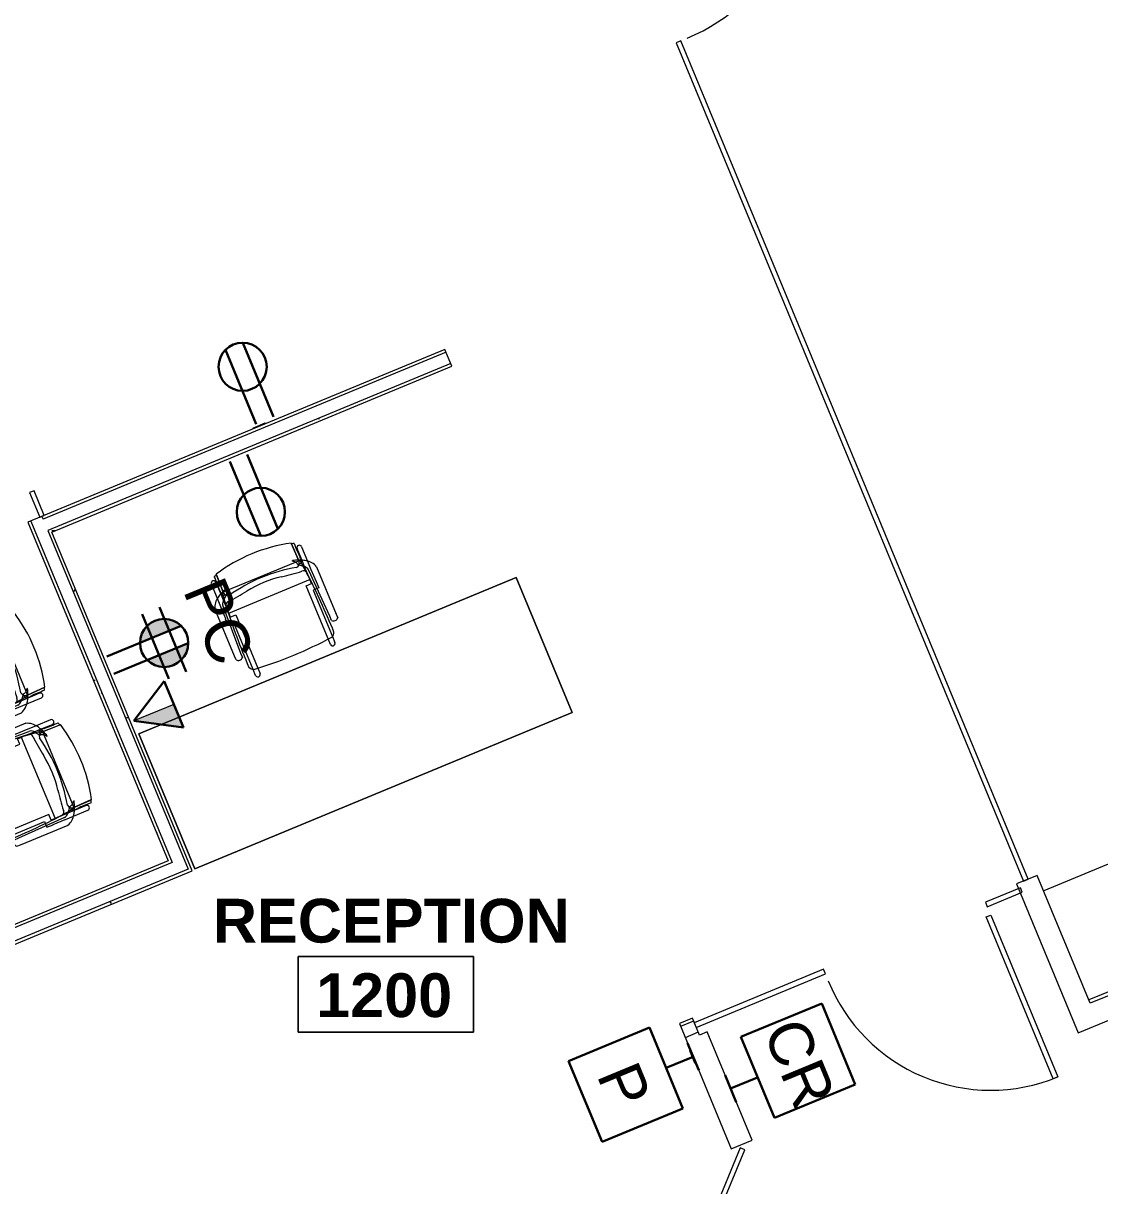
# Model space of a CAD drawing. Header units: inches. Extents: x 488 to 2071, y 800 to 2512.
# Drawn here: x 931.1 to 1152.4, y 1578 to 1816.9 of the extents above; entities that cross this region are included whole.
import ezdxf

# ---------------------------------------------------------------- set-up
doc = ezdxf.new("R2010")
doc.units = ezdxf.units.IN
doc.header["$MEASUREMENT"] = 0
for name, color, linetype, lineweight in [('A-ANNO-NOTE', 131, 'Continuous', 30), ('A-AREA-IDEN', 2, 'Continuous', 9), ('A-DOOR', 31, 'Continuous', 13), ('A-GLAZ-CURT', 52, 'Continuous', 9), ('A-WALL', 113, 'Continuous', 9), ('A-WALL-PATT', 111, 'Continuous', 13), ('E-ELEC-FIXT', 91, 'Continuous', 9), ('I-FURN', 30, 'Continuous', 9), ('I-WALL', 2, 'Continuous', 9), ('Q-CASE', 31, 'Continuous', 9)]:
    doc.layers.add(name, color=color, linetype=linetype, lineweight=lineweight)
doc.styles.add('Swis721 Lt BT', font='swissl.ttf', dxfattribs={"height": 9})
doc.styles.add('Swis721 Lt BT_B', font='', dxfattribs={"height": 9})
doc.styles.get('Swis721 Lt BT_B').set_extended_font_data('Swis721 Lt BT', bold=True)
pattern_1 = [(0, (0, 0), (30.72, 7.68), [1.267, -21.773, 1.267, -21.773, -122.88]), (0, (0, 0), (30.72, 7.68), [-46.08, 1.267, -44.813, 1.267, -21.773, -53.76]), (0, (0, 0), (30.72, 7.68), [-115.2, 1.267, -14.093, 1.267, -37.133]), (120, (11.52, 3.84), (-22.011075, 22.7643), [1.267, -21.773, 1.267, -21.773, -122.88]), (120, (11.52, 3.84), (-22.011075, 22.7643), [-46.08, 1.267, -44.813, 1.267, -21.773, -53.76]), (120, (11.52, 3.84), (-22.011075, 22.7643), [-115.2, 1.267, -14.093, 1.267, -37.133]), (240, (15.36, 19.2), (-8.708925, -30.4443), [1.267, -21.773, 1.267, -21.773, -122.88]), (240, (15.36, 19.2), (-8.708925, -30.4443), [-46.08, 1.267, -44.813, 1.267, -21.773, -53.76]), (240, (15.36, 19.2), (-8.708925, -30.4443), [-115.2, 1.267, -14.093, 1.267, -37.133])]

# ---------------------------------------------------------------- blocks, each defined once
blk = doc.blocks.new('C-Counter Top - ADJ HEIGHT-5133805-Level 1 POWER')
at = {"layer": 'Q-CASE'}
for p, q in [((8.49, 25), (-46.82, 25)), ((5.5, 0.75), (-46.82, 0.75)), ((8.49, 0), (8.49, 0.19))]:
    blk.add_line(p, q, dxfattribs=at)
blk = doc.blocks.new('System Panel - Glazed-5474423-Level 1 POWER')
at = {"layer": 'A-GLAZ-CURT', "lineweight": 13}
for p, q in [((-108.23, 1.75), (-114.27, 1.75)), ((-114.27, 1.75), (-114.27, 0.75)), ((-114.27, 0.75), (-108.23, 0.75)), ((-108.23, 0.75), (-108.23, 1.75)), ((114.27, 1.75), (-72.23, 1.75)), ((-72.23, 1.75), (-72.23, 0.75)), ((-72.23, 0.75), (114.27, 0.75)), ((114.27, 0.75), (114.27, 1.75))]:
    blk.add_line(p, q, dxfattribs=at)
blk = doc.blocks.new('Single Glass Door - Full Rail - Long Handle-5453632-Level 1 POWER')
at = {"layer": 'A-DOOR', "lineweight": 20}
for p, q in [((17, -2), (18, -2)), ((17, -38), (17, -2)), ((18, -2), (18, -38)), ((18, -38), (17, -38))]:
    blk.add_line(p, q, dxfattribs=at)
at = {"layer": 'A-DOOR', "lineweight": 9}
blk.add_arc((18, -2), 36, 179.5, 270, dxfattribs=at)
blk = doc.blocks.new('System Panel - Glazed-5474425-Level 1 POWER')
at = {"layer": 'A-GLAZ-CURT', "lineweight": 13}
for p, q in [((257.8, 1.75), (252.3, 1.75)), ((252.3, 1.75), (252.3, 0.75)), ((252.3, 0.75), (257.8, 0.75)), ((257.8, 0.75), (257.8, 1.75))]:
    blk.add_line(p, q, dxfattribs=at)
blk = doc.blocks.new('Casework 4 - Casework 1-5219660-Level 1 POWER')
at = {"layer": 'I-FURN'}
for p, q in [((1032.47, 1703.01), (954.9, 1670.88)), ((954.9, 1670.88), (1032.47, 1703.01)), ((1043.95, 1675.29), (1032.47, 1703.01)), ((1032.47, 1703.01), (1043.95, 1675.29)), ((966.38, 1643.16), (1043.95, 1675.29)), ((1043.95, 1675.29), (966.38, 1643.16)), ((954.9, 1670.88), (966.38, 1643.16)), ((966.38, 1643.16), (954.9, 1670.88))]:
    blk.add_line(p, q, dxfattribs=at)
blk = doc.blocks.new('F-Haworth_Chair_X99-Seminar - X99 Seminar Chair with Glides-V33-Level 1 POWER')
at = {"layer": 'I-FURN'}
for p, q in [((-8.82, 9.44), (-8.82, 10.78)), ((-7.83, 10.78), (-7.83, 9.57)), ((-7.83, 9.57), (-7.83, -2.27)), ((7.83, 9.57), (7.83, 10.78)), ((7.83, -2.27), (7.83, 9.57)), ((8.82, 10.78), (8.82, 9.44)), ((-8.82, -0.89), (-8.82, 9.44)), ((8.82, 9.44), (8.82, -0.89)), ((-11.32, 5.48), (-11.3, 6.32)), ((-11.32, -5.06), (-11.32, 5.48)), ((-9.92, 6.36), (-9.92, 5.36)), ((-9.92, 5.36), (-9.57, -4.97)), ((9.57, -4.97), (9.92, 5.36)), ((9.92, 5.36), (9.92, 6.36)), ((11.3, 6.32), (11.32, 5.48)), ((11.32, 5.48), (11.32, -5.06)), ((-10.07, -0.89), (-9.71, -0.89)), ((-10.07, -2.27), (-10.07, -0.89)), ((-10.04, -2.27), (-10.07, -2.27)), ((-10.04, -4.99), (-10.04, -2.27)), ((-9.71, -0.89), (-9.2, -0.89)), ((-9.2, -0.89), (-8.82, -0.89)), ((-9.04, -2.27), (-9.04, -3.12)), ((-7.83, -2.27), (-9.04, -2.27)), ((9.04, -2.27), (7.83, -2.27)), ((8.82, -0.89), (9.2, -0.89)), ((9.04, -3.12), (9.04, -2.27)), ((9.2, -0.89), (9.71, -0.89)), ((9.71, -0.89), (10.07, -0.89)), ((10.04, -2.27), (10.04, -4.99)), ((10.07, -2.27), (10.04, -2.27)), ((10.07, -0.89), (10.07, -2.27)), ((-9.07, -3.12), (9.07, -3.12)), ((-9.07, -3.2), (-9.07, -3.12)), ((-8.9, -4.8), (-9.07, -3.2)), ((-9.04, -3.12), (-9.04, -3.43)), ((-9.04, -3.43), (-9.04, -3.62)), ((-9.04, -3.62), (-9.04, -5.99)), ((9.07, -3.2), (8.9, -4.8)), ((9.04, -3.43), (9.04, -3.12)), ((9.04, -3.62), (9.04, -3.43)), ((9.04, -5.99), (9.04, -3.62)), ((9.07, -3.12), (9.07, -3.2)), ((-10.04, -6.81), (-10.04, -5)), ((-10.04, -10.02), (-10.04, -6.81)), ((-9.13, -5.92), (-8.07, -6.77)), ((-9.04, -5.99), (-9.04, -7.4)), ((-8.88, -4.99), (-8.89, -4.91)), ((-8.75, -6.22), (-8.88, -4.99)), ((-8.68, -6.87), (-8.75, -6.22)), ((-8.65, -7.11), (-8.68, -6.91)), ((-8.62, -7.42), (-8.65, -7.15)), ((-8.61, -6.81), (-8.23, -6.95)), ((-8.07, -6.77), (-7.95, -6.87)), ((7.95, -6.87), (8.07, -6.77)), ((8.08, -6.76), (9.13, -5.92)), ((8.23, -6.95), (8.61, -6.81)), ((8.66, -7.03), (8.62, -7.42)), ((8.68, -6.91), (8.67, -7)), ((8.75, -6.22), (8.68, -6.87)), ((8.88, -4.99), (8.75, -6.22)), ((8.89, -4.91), (8.88, -4.99)), ((9.04, -7.4), (9.04, -5.99)), ((10.04, -5), (10.04, -6.81)), ((10.04, -6.81), (10.04, -10.02)), ((-9.04, -7.4), (-9.04, -10.02)), ((-8.6, -7.6), (-8.62, -7.43)), ((-8.49, -7.6), (-8.56, -7.6)), ((-8.42, -7.57), (-8.34, -11.37)), ((-8.34, -11.52), (-8.42, -7.57)), ((-7.65, -7.6), (-8.4, -7.6)), ((7.65, -7.6), (-7.65, -7.6)), ((-7.18, -7.99), (-7.21, -8.13)), ((7.21, -8.13), (7.18, -7.99)), ((8.4, -7.6), (7.65, -7.6)), ((8.34, -11.37), (8.42, -7.57)), ((8.42, -7.57), (8.34, -11.52)), ((8.56, -7.6), (8.49, -7.6)), ((8.62, -7.43), (8.6, -7.6)), ((9.04, -10.02), (9.04, -7.4))]:
    blk.add_line(p, q, dxfattribs=at)
for centre, radius, start, end in [((-8.32, 10.78), 0.495, 0, 180), ((0, -75.01), 84.96, 84.1475, 95.8525), ((8.32, 10.78), 0.495, 0, 180), ((-8.21, 8.28), 1.31, 110.0433, 159.9567), ((144.06, 7.32), 153.52, 179.4749, 184.5213), ((8.21, 8.28), 1.31, 20.0433, 69.9567), ((-144.06, 7.32), 153.52, 355.4787, 0.5251), ((-10.58, 5.68), 0.956, 45.8901, 138.1099), ((10.58, 5.68), 0.956, 41.8901, 134.1099), ((-7.87, -3.92), 3.63, 198.1789, 238.0478), ((-4.71, 1.15), 9.61, 238.0478, 243.9964), ((-8.18, -4.9), 1.39, 182.8013, 227.1078), ((-8.24, -4.59), 0.763, 194.2338, 275.7662), ((-8.28, -7.33), 0.613, 122.5427, 170.0936), ((-7.37, -7.55), 1.05, 95.9554, 181.1786), ((-7.37, -7.55), 1.05, 145.2002, 181.1786), ((-11.32, -48.08), 42.84, 79.9767, 85.7699), ((-6.55, -6.76), 1.38, 185.0878, 212.4248), ((0, 26.49), 33.83, 257.2285, 282.7715), ((0, 15.97), 22.19, 259.9767, 280.0233), ((11.32, -48.08), 42.84, 94.2301, 100.0233), ((7.37, -7.55), 1.05, 358.8214, 84.0446), ((6.55, -6.76), 1.38, 327.5752, 354.9122), ((8.24, -4.59), 0.763, 264.2338, 345.7662), ((7.37, -7.55), 1.05, 358.8214, 34.7998), ((8.28, -7.33), 0.613, 9.9064, 57.4573), ((4.71, 1.15), 9.61, 296.0036, 301.9522), ((8.18, -4.9), 1.39, 312.8922, 357.1987), ((7.87, -3.92), 3.63, 301.9522, 341.8211), ((-5.2, -7.86), 3.74, 170.0936, 184.0143), ((-36.06, -10.03), 27.2, 357.4882, 4.0143), ((-4.71, 1.15), 9.61, 243.9964, 246.4906), ((-4.71, 1.15), 9.61, 246.6393, 247.073), ((-4.71, 1.15), 9.61, 247.2631, 254.9334), ((-6.55, -6.76), 1.38, 214.0187, 242.9497), ((6.55, -6.76), 1.38, 297.0503, 325.9813), ((4.71, 1.15), 9.61, 285.0666, 292.7369), ((4.71, 1.15), 9.61, 292.927, 293.3607), ((4.71, 1.15), 9.61, 293.5094, 296.0036), ((36.06, -10.03), 27.2, 175.9857, 182.5118), ((5.2, -7.86), 3.74, 355.9857, 9.9064), ((-9.54, -10.02), 0.498, 180, 0), ((0, 20.73), 33.17, 254.4478, 255.4234), ((0, 20.29), 32.89, 255.304, 284.6925), ((0, 20.73), 33.17, 284.5766, 285.5522), ((9.54, -10.02), 0.498, 180, 0)]:
    blk.add_arc(centre, radius, start, end, dxfattribs=at)
blk = doc.blocks.new('System Panel - Glazed-5482319-Level 1 POWER')
at = {"layer": 'A-GLAZ-CURT', "lineweight": 13}
for p, q in [((33.23, 1.75), (-33.23, 1.75)), ((-33.23, 1.75), (-33.23, 0.75)), ((-33.23, 0.75), (33.23, 0.75)), ((33.23, 0.75), (33.23, 1.75))]:
    blk.add_line(p, q, dxfattribs=at)
blk = doc.blocks.new('System Panel - Glazed-5474412-Level 1 POWER')
at = {"layer": 'A-GLAZ-CURT', "lineweight": 13}
for p, q in [((-28.48, 1.75), (-36.27, 1.75)), ((-36.27, 1.75), (-36.27, 0.75)), ((-36.27, 0.75), (-28.48, 0.75)), ((-28.48, 0.75), (-28.48, 1.75)), ((36.27, 1.75), (7.52, 1.75)), ((7.52, 1.75), (7.52, 0.75)), ((7.52, 0.75), (36.27, 0.75)), ((36.27, 0.75), (36.27, 1.75))]:
    blk.add_line(p, q, dxfattribs=at)
blk = doc.blocks.new('Single Glass Door - 36_ x 84_ 2-5475219-Level 1 POWER')
at = {"layer": 'A-DOOR', "lineweight": 20}
for p, q in [((17, -2), (18, -2)), ((17, -38), (17, -2)), ((18, -2), (18, -38)), ((18, -38), (17, -38))]:
    blk.add_line(p, q, dxfattribs=at)
at = {"layer": 'A-DOOR', "lineweight": 9}
blk.add_arc((18, -2), 36, 179.5, 270, dxfattribs=at)
blk = doc.blocks.new('F-Haworth_Chair_X99-Seminar - X99 Seminar Chair with Glides-V45-Level 1 POWER')
at = {"layer": 'I-FURN'}
for p, q in [((-10.04, 10.02), (-10.04, 6.81)), ((-9.04, 7.4), (-9.04, 10.02)), ((-8.34, 11.52), (-8.42, 7.57)), ((-8.42, 7.57), (-8.34, 11.37)), ((8.42, 7.57), (8.34, 11.52)), ((8.34, 11.37), (8.42, 7.57)), ((9.04, 10.02), (9.04, 7.4)), ((10.04, 6.81), (10.04, 10.02)), ((-9.04, 5.99), (-9.04, 7.4)), ((-8.62, 7.42), (-8.68, 6.91)), ((-8.6, 7.6), (-8.62, 7.43)), ((-8.49, 7.6), (-8.56, 7.6)), ((-7.65, 7.6), (-8.4, 7.6)), ((7.65, 7.6), (-7.65, 7.6)), ((-7.18, 7.99), (-7.21, 8.13)), ((7.21, 8.13), (7.18, 7.99)), ((8.4, 7.6), (7.65, 7.6)), ((8.56, 7.6), (8.49, 7.6)), ((8.62, 7.43), (8.6, 7.6)), ((8.68, 6.91), (8.62, 7.42)), ((9.04, 7.4), (9.04, 5.99)), ((-11.32, 5.06), (-11.32, -5.48)), ((-10.04, 6.81), (-10.04, 5)), ((-10.04, 4.99), (-10.04, 2.27)), ((-9.92, -5.36), (-9.57, 4.97)), ((-9.13, 5.92), (-8.07, 6.77)), ((-8.9, 4.8), (-9.07, 3.2)), ((-9.04, 3.62), (-9.04, 5.99)), ((-8.88, 4.99), (-8.89, 4.91)), ((-8.75, 6.22), (-8.88, 4.99)), ((-8.68, 6.87), (-8.75, 6.22)), ((-8.61, 6.81), (-8.23, 6.95)), ((-8.07, 6.77), (-7.95, 6.87)), ((7.95, 6.87), (8.07, 6.77)), ((8.07, 6.77), (9.13, 5.92)), ((8.23, 6.95), (8.61, 6.81)), ((8.75, 6.22), (8.68, 6.87)), ((8.88, 4.99), (8.75, 6.22)), ((8.89, 4.91), (8.88, 4.99)), ((9.07, 3.2), (8.9, 4.8)), ((9.04, 5.99), (9.04, 3.62)), ((9.57, 4.97), (9.92, -5.36)), ((10.04, 5), (10.04, 6.81)), ((10.04, 2.27), (10.04, 4.99)), ((11.32, -5.48), (11.32, 5.06)), ((-9.07, 3.2), (-9.07, 3.12)), ((-9.07, 3.12), (9.07, 3.12)), ((-9.04, 3.43), (-9.04, 3.62)), ((-9.04, 3.12), (-9.04, 3.43)), ((-9.04, 2.27), (-9.04, 3.12)), ((9.04, 3.62), (9.04, 3.43)), ((9.04, 3.43), (9.04, 3.12)), ((9.04, 3.12), (9.04, 2.27)), ((9.07, 3.12), (9.07, 3.2)), ((-10.04, 2.27), (-10.07, 2.27)), ((-10.07, 2.27), (-10.07, 0.89)), ((-10.07, 0.89), (-9.71, 0.89)), ((-9.71, 0.89), (-9.24, 0.89)), ((-9.2, 0.89), (-8.82, 0.89)), ((-7.83, 2.27), (-9.04, 2.27)), ((-8.82, 0.89), (-8.82, -9.44)), ((-7.83, -9.57), (-7.83, 2.27)), ((9.04, 2.27), (7.83, 2.27)), ((7.83, 2.27), (7.83, -9.57)), ((8.82, 0.89), (9.2, 0.89)), ((8.82, -9.44), (8.82, 0.89)), ((9.2, 0.89), (9.71, 0.89)), ((9.71, 0.89), (10.07, 0.89)), ((10.07, 2.27), (10.04, 2.27)), ((10.07, 0.89), (10.07, 2.27)), ((-11.32, -5.48), (-11.3, -6.32)), ((-9.92, -6.36), (-9.92, -5.36)), ((9.92, -5.36), (9.92, -6.36)), ((11.3, -6.32), (11.32, -5.48)), ((-8.82, -9.44), (-8.82, -10.78)), ((8.82, -10.78), (8.82, -9.44)), ((-7.83, -10.78), (-7.83, -9.57)), ((7.83, -9.57), (7.83, -10.78))]:
    blk.add_line(p, q, dxfattribs=at)
for centre, radius, start, end in [((0, -20.29), 32.89, 75.3075, 104.696), ((-9.54, 10.02), 0.498, 360, 180), ((-36.06, 10.03), 27.2, 355.9857, 2.5118), ((0, -20.73), 33.17, 104.5766, 105.5522), ((0, -20.73), 33.17, 74.4478, 75.4234), ((36.06, 10.03), 27.2, 177.4882, 184.0143), ((9.54, 10.02), 0.498, 360, 180), ((-4.71, -1.15), 9.61, 116.0036, 121.9522), ((-5.2, 7.86), 3.74, 175.9857, 189.9064), ((-4.71, -1.15), 9.61, 113.5094, 116.0036), ((-8.28, 7.33), 0.613, 189.9064, 237.4573), ((-4.71, -1.15), 9.61, 112.927, 113.3607), ((-4.71, -1.15), 9.61, 105.0666, 112.7369), ((-7.37, 7.55), 1.05, 178.8214, 214.7998), ((-7.37, 7.55), 1.05, 178.8214, 264.0446), ((-6.55, 6.76), 1.38, 147.5752, 174.9122), ((-6.55, 6.76), 1.38, 117.0503, 145.9813), ((0, -26.49), 33.83, 77.2285, 102.7715), ((6.55, 6.76), 1.38, 34.0187, 62.9497), ((4.71, -1.15), 9.61, 68.3494, 74.9334), ((7.37, 7.55), 1.05, 275.9554, 1.1786), ((6.55, 6.76), 1.38, 9.3471, 32.4248), ((7.37, 7.55), 1.05, 325.2002, 1.1786), ((4.71, -1.15), 9.61, 67.2631, 68.1037), ((4.71, -1.15), 9.61, 66.6393, 67.073), ((4.71, -1.15), 9.61, 63.9964, 66.4906), ((8.28, 7.33), 0.613, 302.5427, 350.0936), ((5.2, 7.86), 3.74, 350.0936, 4.0143), ((4.71, -1.15), 9.61, 58.0478, 63.9964), ((-7.87, 3.92), 3.63, 121.9522, 161.8211), ((-8.18, 4.9), 1.39, 132.8922, 177.1987), ((144.06, -7.32), 153.52, 175.4787, 180.5251), ((-8.24, 4.59), 0.763, 84.2338, 165.7662), ((-11.32, 48.08), 42.84, 274.2301, 280.0233), ((0, -15.97), 22.19, 79.9767, 100.0233), ((11.32, 48.08), 42.84, 259.9767, 265.7699), ((6.55, 6.76), 1.38, 5.0878, 8.288), ((8.24, 4.59), 0.763, 14.2338, 95.7662), ((-144.06, -7.32), 153.52, 359.4749, 4.5213), ((8.18, 4.9), 1.39, 2.8013, 47.1078), ((7.87, 3.92), 3.63, 18.1789, 58.0478), ((-10.58, -5.68), 0.956, 221.8901, 314.1099), ((10.58, -5.68), 0.956, 225.8901, 318.1099), ((-8.21, -8.28), 1.31, 200.0433, 249.9567), ((0, 75.01), 84.96, 264.1475, 275.8525), ((8.21, -8.28), 1.31, 290.0433, 339.9567), ((-8.32, -10.78), 0.495, 180, 360), ((8.32, -10.78), 0.495, 180, 360)]:
    blk.add_arc(centre, radius, start, end, dxfattribs=at)
blk = doc.blocks.new('F-Haworth_Chair_X99-Seminar - X99 Seminar Chair with Glides-V46-Level 1 POWER')
at = {"layer": 'I-FURN'}
for p, q in [((-10.04, 10.02), (-10.04, 6.81)), ((-9.04, 7.4), (-9.04, 10.02)), ((-8.34, 11.52), (-8.42, 7.57)), ((-8.42, 7.57), (-8.34, 11.37)), ((8.42, 7.57), (8.34, 11.52)), ((8.34, 11.37), (8.42, 7.57)), ((9.04, 10.02), (9.04, 7.4)), ((10.04, 6.81), (10.04, 10.02)), ((-9.04, 5.99), (-9.04, 7.4)), ((-8.62, 7.42), (-8.68, 6.91)), ((-8.6, 7.6), (-8.62, 7.43)), ((-8.49, 7.6), (-8.56, 7.6)), ((-7.65, 7.6), (-8.4, 7.6)), ((7.65, 7.6), (-7.65, 7.6)), ((-7.18, 7.99), (-7.21, 8.13)), ((7.21, 8.13), (7.18, 7.99)), ((8.4, 7.6), (7.65, 7.6)), ((8.56, 7.6), (8.49, 7.6)), ((8.62, 7.43), (8.6, 7.6)), ((8.68, 6.91), (8.62, 7.42)), ((9.04, 7.4), (9.04, 5.99)), ((-11.32, 5.06), (-11.32, -5.48)), ((-10.04, 6.81), (-10.04, 6.31)), ((-10.04, 6.31), (-10.04, 5)), ((-10.04, 4.99), (-10.04, 2.27)), ((-9.92, -5.36), (-9.57, 4.97)), ((-9.13, 5.92), (-8.07, 6.77)), ((-8.9, 4.8), (-9.07, 3.2)), ((-9.04, 3.62), (-9.04, 5.99)), ((-8.88, 4.99), (-8.89, 4.91)), ((-8.75, 6.22), (-8.88, 4.99)), ((-8.68, 6.87), (-8.75, 6.22)), ((-8.61, 6.81), (-8.23, 6.95)), ((-8.07, 6.77), (-7.95, 6.87)), ((7.95, 6.87), (8.07, 6.77)), ((8.07, 6.77), (9.13, 5.92)), ((8.23, 6.95), (8.61, 6.81)), ((8.75, 6.22), (8.68, 6.87)), ((8.88, 4.99), (8.75, 6.22)), ((8.89, 4.91), (8.88, 4.96)), ((9.07, 3.2), (8.9, 4.8)), ((9.04, 5.99), (9.04, 3.62)), ((9.57, 4.97), (9.92, -5.36)), ((10.04, 5), (10.04, 6.81)), ((10.04, 2.27), (10.04, 4.99)), ((11.32, -5.48), (11.32, 5.06)), ((-9.07, 3.2), (-9.07, 3.12)), ((-9.07, 3.12), (9.07, 3.12)), ((-9.04, 3.43), (-9.04, 3.62)), ((-9.04, 3.12), (-9.04, 3.43)), ((-9.04, 2.27), (-9.04, 3.12)), ((9.04, 3.62), (9.04, 3.43)), ((9.04, 3.43), (9.04, 3.12)), ((9.04, 3.12), (9.04, 2.27)), ((9.07, 3.12), (9.07, 3.2)), ((-10.04, 2.27), (-10.07, 2.27)), ((-10.07, 2.27), (-10.07, 0.89)), ((-10.07, 0.89), (-9.71, 0.89)), ((-9.71, 0.89), (-9.2, 0.89)), ((-9.2, 0.89), (-8.82, 0.89)), ((-7.83, 2.27), (-9.04, 2.27)), ((-8.82, 0.89), (-8.82, -9.44)), ((-7.83, -9.57), (-7.83, 2.27)), ((9.04, 2.27), (7.83, 2.27)), ((7.83, 2.27), (7.83, -9.57)), ((8.82, 0.89), (9.2, 0.89)), ((8.82, -1.18), (8.82, 0.89)), ((9.2, 0.89), (9.68, 0.89)), ((9.71, 0.89), (10.07, 0.89)), ((10.07, 2.27), (10.04, 2.27)), ((10.07, 0.89), (10.07, 2.27)), ((8.82, -9.44), (8.82, -1.2)), ((-11.32, -5.48), (-11.3, -6.32)), ((-9.92, -6.36), (-9.92, -5.36)), ((9.92, -5.36), (9.92, -6.36)), ((11.3, -6.32), (11.32, -5.48)), ((-8.82, -9.44), (-8.82, -10.78)), ((8.82, -10.78), (8.82, -9.44)), ((-7.83, -10.78), (-7.83, -9.57)), ((7.83, -9.57), (7.83, -10.78))]:
    blk.add_line(p, q, dxfattribs=at)
for centre, radius, start, end in [((0, -20.29), 32.89, 75.3075, 104.696), ((-9.54, 10.02), 0.498, 360, 180), ((-36.06, 10.03), 27.2, 355.9857, 2.5118), ((0, -20.73), 33.17, 104.5766, 105.5522), ((0, -20.73), 33.17, 74.4478, 75.4234), ((36.06, 10.03), 27.2, 177.4882, 184.0143), ((9.54, 10.02), 0.498, 360, 180), ((-4.71, -1.15), 9.61, 116.0036, 121.9522), ((-5.2, 7.86), 3.74, 175.9857, 189.9064), ((-4.71, -1.15), 9.61, 113.5094, 116.0036), ((-8.28, 7.33), 0.613, 189.9064, 237.4573), ((-4.71, -1.15), 9.61, 112.927, 113.3607), ((-4.71, -1.15), 9.61, 105.0666, 112.7369), ((-7.37, 7.55), 1.05, 178.8214, 214.7998), ((-7.37, 7.55), 1.05, 178.8214, 264.0446), ((-6.55, 6.76), 1.38, 147.5752, 174.9122), ((-6.55, 6.76), 1.38, 117.0503, 145.9813), ((0, -26.49), 33.83, 77.2285, 102.7715), ((6.55, 6.76), 1.38, 34.0187, 62.9497), ((4.71, -1.15), 9.61, 67.2631, 74.9334), ((7.37, 7.55), 1.05, 275.9554, 1.1786), ((6.55, 6.76), 1.38, 5.0878, 32.4248), ((7.37, 7.55), 1.05, 325.2002, 1.1786), ((4.71, -1.15), 9.61, 66.6393, 67.073), ((4.71, -1.15), 9.61, 63.9964, 66.4906), ((8.28, 7.33), 0.613, 302.5427, 350.0936), ((5.2, 7.86), 3.74, 350.0936, 4.0143), ((4.71, -1.15), 9.61, 58.0478, 63.9964), ((-7.87, 3.92), 3.63, 121.9522, 161.8211), ((-8.18, 4.9), 1.39, 132.8922, 177.1987), ((144.06, -7.32), 153.52, 175.4787, 180.5251), ((-8.24, 4.59), 0.763, 84.2338, 165.7662), ((-11.32, 48.08), 42.84, 274.2301, 280.0233), ((0, -15.97), 22.19, 79.9767, 100.0233), ((11.32, 48.08), 42.84, 259.9767, 265.7699), ((8.24, 4.59), 0.763, 14.2338, 95.7662), ((-144.06, -7.32), 153.52, 359.4749, 4.5213), ((8.18, 4.9), 1.39, 2.8013, 47.1078), ((7.87, 3.92), 3.63, 18.1789, 58.0478), ((-10.58, -5.68), 0.956, 221.8901, 314.1099), ((10.58, -5.68), 0.956, 225.8901, 318.1099), ((-8.21, -8.28), 1.31, 200.0433, 249.9567), ((0, 75.01), 84.96, 264.1475, 275.8525), ((8.21, -8.28), 1.31, 290.0433, 339.9567), ((-8.32, -10.78), 0.495, 180, 360), ((8.32, -10.78), 0.495, 180, 360)]:
    blk.add_arc(centre, radius, start, end, dxfattribs=at)
blk = doc.blocks.new('PS - Power Device _Wall Base_ - Duplex-4862727-Level 1 POWER')
at = {"layer": 'E-ELEC-FIXT'}
for p, q in [((1445.44, 1403.21), (1445.36, 1403.04)), ((1447.89, 1401.94), (1445.36, 1403.04)), ((1447.89, 1401.94), (1447.96, 1402.12))]:
    blk.add_line(p, q, dxfattribs=at)
blk = doc.blocks.new('PS - Junction Box _Wall Base_ - Push to Exit-4868767-Level 1 POWER')
at = {"layer": 'E-ELEC-FIXT'}
for p, q in [((1068.28, 1605.79), (1068.11, 1605.72)), ((1069.16, 1603.18), (1068.11, 1605.72)), ((1069.16, 1603.18), (1069.33, 1603.25))]:
    blk.add_line(p, q, dxfattribs=at)
blk = doc.blocks.new('Room Tag - Room Name and Number-3379422-Level 1 POWER')
at = {"layer": 'A-AREA-IDEN'}
for p, q in [((-0.1881, -0.1636), (-0.1881, -0.0018)), ((-0.1881, -0.0018), (0.1869, -0.0018)), ((0.1869, -0.0018), (-0.1881, -0.0018)), ((-0.1881, -0.0018), (-0.1881, -0.1636)), ((0.1869, -0.0018), (0.1869, -0.1636)), ((0.1869, -0.1636), (0.1869, -0.0018)), ((0.1869, -0.1636), (-0.1881, -0.1636)), ((-0.1881, -0.1636), (0.1869, -0.1636))]:
    blk.add_line(p, q, dxfattribs=at)

msp = doc.modelspace()

# ---------------------------------------------------------------- hatches: boundary and pattern name
at = {"layer": 'A-ANNO-NOTE', "lineweight": 9}
for points in [[(955.14, 1689.59), (961.83, 1694.2), (955.19, 1690.24)], [(955.14, 1689.59), (963.48, 1693.17), (961.83, 1694.2), (957.85, 1691.46)], [(955.19, 1690.24), (961.83, 1694.2), (957.44, 1693.75), (956.72, 1692.63)], [(957.44, 1693.75), (961.83, 1694.2), (960.43, 1694.5), (957.85, 1693.85)], [(957.44, 1693.75), (960.43, 1694.5), (958.38, 1694.21), (957.85, 1693.95)], [(958.38, 1694.21), (960.43, 1694.5), (959.65, 1694.5)], [(961.83, 1694.2), (960.95, 1694.44), (960.43, 1694.5)], [(962.97, 1693.59), (962.76, 1693.73), (961.83, 1694.2)], [(963.48, 1693.17), (962.97, 1693.59), (961.83, 1694.2)], [(955.14, 1689.59), (963.57, 1693.08), (963.48, 1693.17), (957.85, 1690.75)], [(955.19, 1690.24), (957.44, 1693.75), (956.19, 1692.62)], [(955.19, 1690.24), (956.19, 1692.62), (955.7, 1691.85)], [(956.19, 1692.62), (957.44, 1693.75), (956.82, 1693.28), (956.21, 1692.63)], [(956.61, 1686.05), (965.02, 1689.15), (965.04, 1689.54), (957.85, 1686.56)], [(957.64, 1685.26), (965.02, 1689.15), (956.61, 1686.05)], [(957.64, 1685.26), (963.55, 1686.03), (965.02, 1689.15), (957.85, 1685.37)], [(963.55, 1686.03), (964.83, 1688.13), (965.02, 1689.15)], [(964.83, 1688.13), (964.92, 1688.51), (965.02, 1689.15)], [(963.55, 1686.03), (964.48, 1687.28), (964.83, 1688.13)], [(963.55, 1686.03), (963.91, 1686.41), (964.48, 1687.28)], [(959.75, 1684.63), (962.16, 1685.07), (957.64, 1685.26), (957.85, 1685.2)], [(962.16, 1685.07), (963.55, 1686.03), (957.85, 1685.25)], [(959.75, 1684.63), (957.85, 1685.17), (958.35, 1684.93)], [(959.75, 1684.63), (960.53, 1684.64), (962.04, 1685.02)], [(960.53, 1684.64), (961.05, 1684.71), (962.04, 1685.02)], [(961.05, 1684.71), (961.55, 1684.84), (962.04, 1685.02)], [(962.16, 1685.07), (962.84, 1685.45), (963.55, 1686.03)], [(962.84, 1685.45), (963.06, 1685.6), (963.55, 1686.03)], [(964.06, 1672.19), (962.09, 1676.95), (953.84, 1673.54), (957.85, 1673.01)]]:
    msp.add_hatch(color=256, dxfattribs=at).paths.add_polyline_path(points, flags=0)
at = {"layer": 'A-WALL-PATT', "lineweight": 9}
h = msp.add_hatch(dxfattribs=at)
h.set_pattern_fill('FP_1', color=256, style=0, pattern_type=2)
h.set_pattern_definition(pattern_1)
h.paths.add_polyline_path([(936.99, 1712.37), (1019.23, 1746.43), (1018.99, 1747.01), (936.75, 1712.94)], flags=0)
h = msp.add_hatch(dxfattribs=at)
h.set_pattern_fill('FP_1', color=256, style=0, pattern_type=2)
h.set_pattern_definition(pattern_1)
h.paths.add_polyline_path([(965.24, 1642.52), (965.82, 1642.76), (936.75, 1712.94), (936.17, 1712.7), (965.15, 1642.76)], flags=0)
h.paths.add_polyline_path([(935.22, 1715.01), (935.79, 1715.25), (935.55, 1715.83), (934.98, 1715.59), (935.12, 1715.25)], flags=0)
h = msp.add_hatch(dxfattribs=at)
h.set_pattern_fill('FP_1', color=256, style=0, pattern_type=2)
h.set_pattern_definition(pattern_1)
h.paths.add_polyline_path([(961.16, 1644.21), (961.74, 1644.45), (932.67, 1714.63), (932.09, 1714.4), (961.06, 1644.45)], flags=0)
h = msp.add_hatch(dxfattribs=at)
h.set_pattern_fill('FP_1', color=256, style=0, pattern_type=2)
h.set_pattern_definition(pattern_1)
h.paths.add_polyline_path([(833.82, 1591.46), (961.16, 1644.21), (960.92, 1644.79), (833.58, 1592.04)], flags=0)
h = msp.add_hatch(dxfattribs=at)
h.set_pattern_fill('FP_1', color=256, style=0, pattern_type=2)
h.set_pattern_definition(pattern_1)
h.paths.add_polyline_path([(835.02, 1588.58), (965.24, 1642.52), (965.01, 1643.1), (834.78, 1589.15)], flags=0)

# ---------------------------------------------------------------- linework, layer by layer
at = {"layer": 'A-ANNO-NOTE'}
for p, q in [((982.56, 1736.01), (976.24, 1751.28)), ((979.02, 1734.54), (972.7, 1749.81)), ((979.02, 1734.54), (972.7, 1749.81)), ((977.15, 1728.29), (983.47, 1713.03)), ((977.15, 1728.29), (983.47, 1713.03)), ((973.61, 1726.83), (979.93, 1711.56)), ((959.11, 1696.93), (964.6, 1683.67)), ((955.57, 1695.46), (961.06, 1682.2)), ((948.3, 1686.76), (963.57, 1693.08)), ((949.77, 1683.22), (965.04, 1689.54)), ((953.84, 1673.54), (960.12, 1681.72)), ((960.12, 1681.72), (964.06, 1672.19)), ((953.84, 1673.54), (964.06, 1672.19)), ((1095.25, 1615.48), (1078.62, 1608.59)), ((1102.14, 1598.85), (1095.25, 1615.48)), ((1059.82, 1610.54), (1043.19, 1603.65)), ((1066.71, 1593.91), (1059.82, 1610.54)), ((1078.62, 1608.59), (1085.51, 1591.96)), ((1067.66, 1607.29), (1069.96, 1601.75)), ((1043.19, 1603.65), (1050.08, 1587.02)), ((1068.81, 1604.52), (1063.26, 1602.23)), ((1077.67, 1595.21), (1075.38, 1600.75)), ((1076.52, 1597.98), (1082.07, 1600.27)), ((1085.51, 1591.96), (1102.14, 1598.85)), ((1050.08, 1587.02), (1066.71, 1593.91))]:
    msp.add_line(p, q, dxfattribs=at)
at = {"layer": 'A-ANNO-NOTE', "lineweight": 9}
for p, q in [((955.14, 1689.59), (963.57, 1693.08)), ((965.04, 1689.54), (956.61, 1686.05)), ((962.09, 1676.95), (953.84, 1673.54)), ((964.06, 1672.19), (962.09, 1676.95)), ((953.84, 1673.54), (964.06, 1672.19))]:
    msp.add_line(p, q, dxfattribs=at)
at = {"layer": 'A-ANNO-NOTE'}
for centre in [(976.21, 1746.33), (979.96, 1716.51), (960.09, 1689.57)]:
    msp.add_circle(centre, 4.95, dxfattribs=at)
at = {"layer": 'A-ANNO-NOTE', "lineweight": 9}
for start, end in [(45.2756, 179.7244), (225.2756, 359.7244)]:
    msp.add_arc((960.09, 1689.57), 4.95, start, end, dxfattribs=at)
at = {"layer": 'A-WALL', "lineweight": 13}
for p, q in [((1147.94, 1609.47), (1528.19, 1766.98)), ((1511.89, 1765.23), (1150.44, 1615.51)), ((1018.04, 1749.32), (935.22, 1715.01)), ((1018.99, 1747.01), (936.17, 1712.7)), ((934.98, 1715.59), (935.22, 1715.01)), ((932.67, 1714.63), (961.74, 1644.45)), ((936.17, 1712.7), (965.01, 1643.1)), ((961.74, 1644.45), (833.82, 1591.46)), ((965.01, 1643.1), (834.78, 1589.15)), ((1139.55, 1641.81), (1135.28, 1640.04)), ((1150.44, 1615.51), (1139.55, 1641.81)), ((1135.28, 1640.04), (1147.94, 1609.47)), ((1068.9, 1611.87), (1066.22, 1610.76)), ((1069.85, 1609.56), (1067.18, 1608.45)), ((1071.69, 1609.64), (1070.09, 1608.98)), ((1080.91, 1587.38), (1071.69, 1609.64)), ((1067.42, 1607.87), (1076.64, 1585.61)), ((1076.64, 1585.61), (1080.91, 1587.38))]:
    msp.add_line(p, q, dxfattribs=at)
at = {"layer": 'I-WALL', "lineweight": 13}
for p, q in [((1017.8, 1749.9), (932.09, 1714.4)), ((1019.23, 1746.43), (1017.8, 1749.9)), ((936.99, 1712.37), (1019.23, 1746.43)), ((932.09, 1714.4), (960.92, 1644.79)), ((965.82, 1642.76), (936.99, 1712.37)), ((960.92, 1644.79), (833.58, 1592.04)), ((835.02, 1588.58), (965.82, 1642.76)), ((1068.66, 1612.44), (1065.99, 1611.34)), ((1065.99, 1611.34), (1067.42, 1607.87)), ((1070.09, 1608.98), (1068.66, 1612.44))]:
    msp.add_line(p, q, dxfattribs=at)

# ---------------------------------------------------------------- block references
at = {"layer": 'A-AREA-IDEN', "xscale": 95.99999999999994, "yscale": 95.99999999999994, "zscale": 95.99999999999994}
msp.add_blockref('Room Tag - Room Name and Number-3379422-Level 1 POWER', (1005.72, 1625.28), dxfattribs=at)
at = {"layer": 'A-DOOR'}
for name, p, rotation in [('Single Glass Door - Full Rail - Long Handle-5453632-Level 1 POWER', (1059.15, 1829.86), 112.4999999999981), ('Single Glass Door - 36_ x 84_ 2-5475219-Level 1 POWER', (1112.57, 1628.6), 22.49999999999957)]:
    msp.add_blockref(name, p, dxfattribs=dict(at, rotation=rotation))
at = {"layer": 'A-GLAZ-CURT'}
for name, p, rotation in [('System Panel - Glazed-5474425-Level 1 POWER', (835.17, 1953.29), 292.4999999999995), ('System Panel - Glazed-5474423-Level 1 POWER', (1092.3, 1745.92), 292.4999999999995), ('System Panel - Glazed-5474412-Level 1 POWER', (1102.27, 1626.07), 202.4999999999994), ('System Panel - Glazed-5482319-Level 1 POWER', (1065.08, 1555.39), 247.5004790076931)]:
    msp.add_blockref(name, p, dxfattribs=dict(at, rotation=rotation))
at = {"layer": 'E-ELEC-FIXT', "rotation": 225.8801695892035}
msp.add_blockref('PS - Power Device _Wall Base_ - Duplex-4862727-Level 1 POWER', (979.85, 3749.14), dxfattribs=at)
at = {"layer": 'E-ELEC-FIXT'}
msp.add_blockref('PS - Junction Box _Wall Base_ - Push to Exit-4868767-Level 1 POWER', (0, 0), dxfattribs=at)
at = {"layer": 'I-FURN'}
for name, p, rotation in [('F-Haworth_Chair_X99-Seminar - X99 Seminar Chair with Glides-V33-Level 1 POWER', (982.9, 1696.24), 202.4999999999974), ('F-Haworth_Chair_X99-Seminar - X99 Seminar Chair with Glides-V45-Level 1 POWER', (921.75, 1683.75), 292.4999999999995), ('F-Haworth_Chair_X99-Seminar - X99 Seminar Chair with Glides-V46-Level 1 POWER', (931.32, 1660.66), 292.4999999999995)]:
    msp.add_blockref(name, p, dxfattribs=dict(at, rotation=rotation))
msp.add_blockref('Casework 4 - Casework 1-5219660-Level 1 POWER', (0, 0), dxfattribs=at)
at = {"layer": 'Q-CASE', "rotation": 22.49999999999979}
msp.add_blockref('C-Counter Top - ADJ HEIGHT-5133805-Level 1 POWER', (1193.7, 1633.43), dxfattribs=at)

# ---------------------------------------------------------------- texts
at = {"layer": 'A-ANNO-NOTE', "lineweight": 9, "char_height": 9, "attachment_point": 1, "rotation": 292.5, "style": 'Swis721 Lt BT'}
for s, insert, width in [('PC', (972.19, 1703.83), 19.998), ('CR', (1091.39, 1613.29), 20.604), ('P', (1057.21, 1604.24), 9.393)]:
    msp.add_mtext(s, dxfattribs=dict(at, insert=insert, width=width))
at = {"layer": 'A-AREA-IDEN', "char_height": 9, "attachment_point": 1, "style": 'Swis721 Lt BT_B'}
for s, insert, width in [('RECEPTION', (970.1, 1636.99), 86.052), ('1200', (991.31, 1621.68), 33.936)]:
    msp.add_mtext(s, dxfattribs=dict(at, insert=insert, width=width))

doc.saveas('drawing.dxf')
